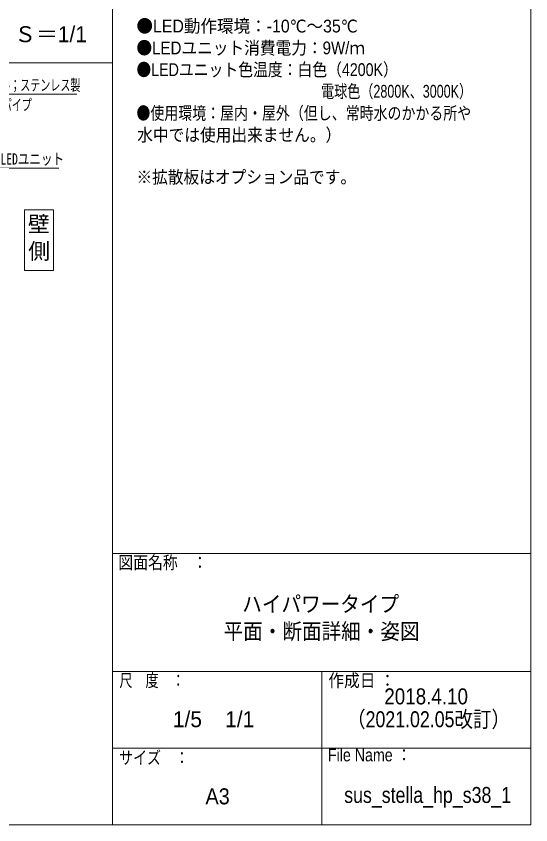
# Model space of a CAD drawing. Units: millimetres, scale not verified. Extents: x -1001 to 999, y -692 to 692.
# Drawn here: x 562 to 999, y -692 to -7 of the extents above; entities that cross this region are included whole.
import ezdxf
from ezdxf.enums import TextEntityAlignment as Align

# ---------------------------------------------------------------- set-up
doc = ezdxf.new("R2010")
doc.units = ezdxf.units.MM
doc.header["$LTSCALE"] = 5
for name, color, linetype, lineweight in [('0-0_zumenwaku', 6, 'Continuous', 9), ('0-3_sunpou', 1, 'Continuous', 9), ('1-1_3', 2, 'Continuous', 9)]:
    doc.layers.add(name, color=color, linetype=linetype, lineweight=lineweight)
doc.layers.add('0-1_moji', color=2, linetype='Continuous')
doc.styles.add('ＭＳ ゴシック', font='')
doc.styles.add('ＭＳ Ｐゴシック', font='')
doc.styles.get('ＭＳ ゴシック').set_extended_font_data('MS Gothic')
doc.styles.get('ＭＳ Ｐゴシック').set_extended_font_data('MS PGothic')

# ---------------------------------------------------------------- blocks, each defined once
blk = doc.blocks.new('MLeader34')
at = {"layer": '0-3_sunpou'}
blk.add_line((530.496, -72.837), (613.768, -72.837), dxfattribs=at)
at = {"layer": '0-3_sunpou', "color": 7}
blk.add_line((474.478, -121.194), (478.209, -117.866), dxfattribs=at)
at = {"layer": '0-3_sunpou'}
blk.add_lwpolyline([(478.209, -117.866), (528.696, -72.837), (530.496, -72.837)], dxfattribs=at)
at = {"layer": '0-3_sunpou', "color": 7}
blk.add_lwpolyline([(478.764, -118.488), (474.478, -121.194), (477.655, -117.244)], dxfattribs=at)
at = {"layer": '0-3_sunpou', "color": 2, "style": 'ＭＳ ゴシック', "width": 0.65}
for s, p in [('レール；ステンレス製', (531.635, -72.687)), ('溝付パイプ', (532.996, -89.515))]:
    blk.add_text(s, height=9.604, dxfattribs=at).set_placement(p, align=Align.BOTTOM_LEFT)
blk = doc.blocks.new('MLeader48')
at = {"layer": '0-3_sunpou'}
blk.add_line((547.824, -135.567), (598.417, -135.567), dxfattribs=at)
at = {"layer": '0-3_sunpou', "color": 7}
blk.add_line((454.29, -218.553), (457.998, -215.199), dxfattribs=at)
at = {"layer": '0-3_sunpou'}
blk.add_lwpolyline([(457.998, -215.199), (546.024, -135.567), (547.824, -135.567)], dxfattribs=at)
at = {"layer": '0-3_sunpou', "color": 7}
blk.add_lwpolyline([(458.557, -215.817), (454.29, -218.553), (457.439, -214.581)], dxfattribs=at)
at = {"layer": '0-3_sunpou', "color": 2, "style": 'ＭＳ ゴシック', "width": 0.75}
blk.add_text('LEDユニット', height=9.604, dxfattribs=at).set_placement((548.99, -135.418), align=Align.BOTTOM_LEFT)

msp = doc.modelspace()

# ---------------------------------------------------------------- linework, layer by layer
at = {"layer": '0-0_zumenwaku'}
for p, q in [((644.158, 692.5), (644.158, -692.5)), ((-177.842, -46.309), (644.158, -46.309)), ((644.158, -462.5), (999.158, -462.5)), ((644.158, -562.5), (999.158, -562.5)), ((821.658, -562.5), (821.658, -692.5)), ((644.158, -627.5), (999.158, -627.5))]:
    msp.add_line(p, q, dxfattribs=at)
msp.add_lwpolyline([(-1000.842, -692.5), (999.158, -692.5), (999.158, 692.5), (-1000.842, 692.5)], close=True, dxfattribs=at)
at = {"layer": '1-1_3'}
msp.add_lwpolyline([(569.219, -170.877), (593.958, -170.877), (593.958, -222.194), (569.219, -222.194)], close=True, dxfattribs=at)

# ---------------------------------------------------------------- block references
at = {"layer": '0-3_sunpou'}
for name in ['MLeader34', 'MLeader48']:
    msp.add_blockref(name, (0, 0), dxfattribs=at)

# ---------------------------------------------------------------- texts
at = {"layer": '0-0_zumenwaku', "style": 'ＭＳ Ｐゴシック'}
for s, width, p in [('図面名称\u3000：', 0.85, (649.062, -478.667)), ('尺\u3000度\u3000：', 0.75, (649.922, -578.667)), ('作成日 ：', 0.9, (827.302, -578.717)), ('サイズ\u3000：', 0.8, (649.692, -644.237)), ('File Name ：', 0.85, (826.902, -641.907))]:
    msp.add_text(s, height=10.85, dxfattribs=dict(at, width=width)).set_placement(p, align=Align.BOTTOM_LEFT)
at = {"layer": '0-1_moji', "style": 'ＭＳ Ｐゴシック'}
for s, height, width, p in [('●LED動作環境：-10℃～35℃', 10.85, 0.95, (664.369, -23.676)), ('●LEDユニット消費電力：9W/ｍ', 10.85, 0.9, (664.369, -42.213)), ('●LEDユニット色温度：白色（4200K）', 10.85, 0.85, (664.369, -60.64)), ('\u3000\u3000\u3000\u3000\u3000\u3000\u3000\u3000\u3000\u3000\u3000\u3000\u3000\u3000電球色（2800K、3000K）', 10.85, 0.75, (665.729, -79.006)), ('●使用環境：屋内・屋外（但し、常時水のかかる所や\u3000\u3000\u3000\u3000\u3000\u3000\u3000\u3000\u3000\u3000\u3000\u3000\u3000\u3000\u3000\u3000\u3000', 10.85, 0.8, (664.369, -97.543)), ('水中では使用出来ません。）', 10.85, 0.9, (665.049, -116.02)), ('※拡散板はオプション品です。', 10.85, 0.9, (664.369, -151.733)), ('ハイパワータイプ', 13.56, 0.9, (754.177, -516.046)), ('平面・断面詳細・姿図', 13.56, 0.9, (738.271, -539.216)), ('2018.4.10', 13.56, 0.9, (874.771, -594.394)), ('（2021.02.05改訂）', 13.56, 0.85, (843.146, -613.807)), ('A3', 13.56, 0.95, (722.971, -679.186)), ('sus_stella_hp_s38_1', 13.56, 0.85, (840.733, -678.011))]:
    msp.add_text(s, height=height, dxfattribs=dict(at, width=width)).set_placement(p, align=Align.BOTTOM_LEFT)
for s, p in [('Ｓ＝1/1', (560.653, -32.74)), ('壁', (572.305, -193.797)), ('側', (572.517, -216.755)), ('1/5    1/1', (695.321, -613.775))]:
    msp.add_text(s, height=13.56, dxfattribs=at).set_placement(p, align=Align.BOTTOM_LEFT)

doc.saveas('drawing.dxf')
